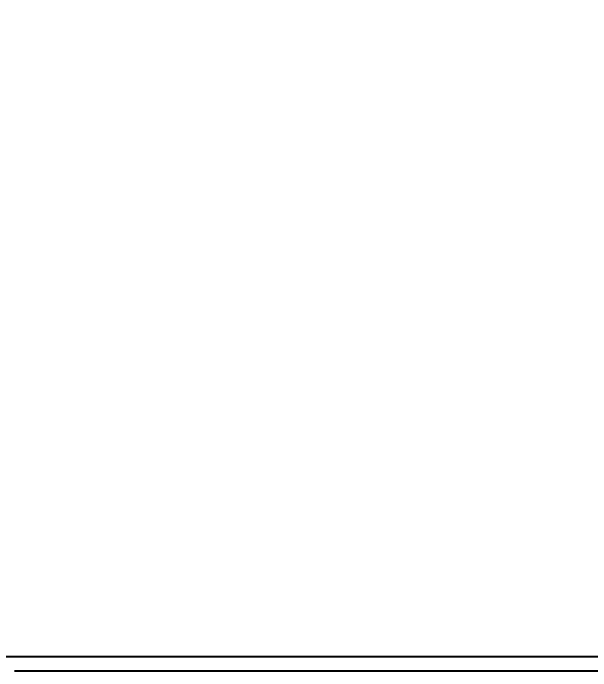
# Model space of a CAD drawing. Header units: metres. Extents: x 0 to 63075, y 0 to 44550.
# Drawn here: x 35842.8 to 36033.1, y 36043.5 to 36260.3 of the extents above; entities that cross this region are included whole.
import ezdxf

# ---------------------------------------------------------------- set-up
doc = ezdxf.new("R2010")
doc.units = ezdxf.units.M
doc.header["$LTSCALE"] = 75
doc.linetypes.add('HIDDEN2', pattern=[4.7625, 3.175, -1.5875])
for name, color, linetype in [('SDM', 7, 'Continuous'), ('SL4', 4, 'Continuous'), ('ST1', 7, 'HIDDEN2')]:
    doc.layers.add(name, color=color, linetype=linetype)
doc.styles.add('ROMANS', font='ROMANS.SHX')
doc.dimstyles.new('75___1-75', dxfattribs={"dimscale": 75, "dimtxt": 2.5, "dimasz": 2, "dimexe": 1.5, "dimexo": 1, "dimgap": 0.5, "dimtad": 1, "dimdec": 0, "dimzin": 12, "dimtxsty": 'ROMANS', "dimcen": 0, "dimclrd": 256, "dimclre": 256, "dimclrt": 3, "dimazin": 3, "dimtfac": 1, "dimtdec": 0, "dimtmove": 0, "dimatfit": 0, "dimfxl": 1, "dimlwd": -1, "dimlwe": -1, "dimarcsym": 0})

# ---------------------------------------------------------------- blocks, each defined once
blk = doc.blocks.new('*D24')
at = {"layer": 'Defpoints', "color": 0, "transparency": 16777216}
for p in [(35481.24, 36889.88), (35481.24, 36053.03), (40155.71, 36053.03)]:
    blk.add_point(p, dxfattribs=at)
at = {"layer": 'SDM', "transparency": 16777216}
for p, q in [((35481.24, 36128.03), (35481.24, 37002.38)), ((40155.71, 36128.03), (40155.71, 37002.38)), ((40005.71, 36889.88), (35631.24, 36889.88))]:
    blk.add_line(p, q, dxfattribs=at)
for points in [[(35631.24, 36914.88), (35631.24, 36864.88), (35481.24, 36889.88)], [(40005.71, 36914.88), (40005.71, 36864.88), (40155.71, 36889.88)]]:
    blk.add_solid(points, dxfattribs=at)
at = {"layer": 'SDM', "color": 3, "transparency": 16777216, "insert": (37818.48, 37021.13), "char_height": 187.5, "attachment_point": 5, "style": 'ROMANS'}
blk.add_mtext('4674', dxfattribs=at)
blk = doc.blocks.new('A$C6e6623c1')
at = {"layer": 'SL4'}
blk.add_line((285.02, 1725.35), (1004.76, 1725.35), dxfattribs=at)
at = {"layer": 'ST1'}
blk.add_line((4.76, 1720.59), (1004.76, 1720.59), dxfattribs=at)

msp = doc.modelspace()

# ---------------------------------------------------------------- block references
at = {"layer": 'SDM'}
msp.add_blockref('A$C6e6623c1', (35481.24, 34322.92), dxfattribs=at)

# ---------------------------------------------------------------- dimensions: what is measured, and where the dimension line sits
dim = msp.add_linear_dim(base=(35481.24, 36889.88), p1=(40155.71, 36053.03), p2=(35481.24, 36053.03), dimstyle='75___1-75', override={"dimtmove": 1}, dxfattribs=at)
dim.commit()
dim.dimension.update_dxf_attribs({"geometry": '*D24', "text_midpoint": (37818.48, 37021.13)})

doc.saveas('drawing.dxf')
